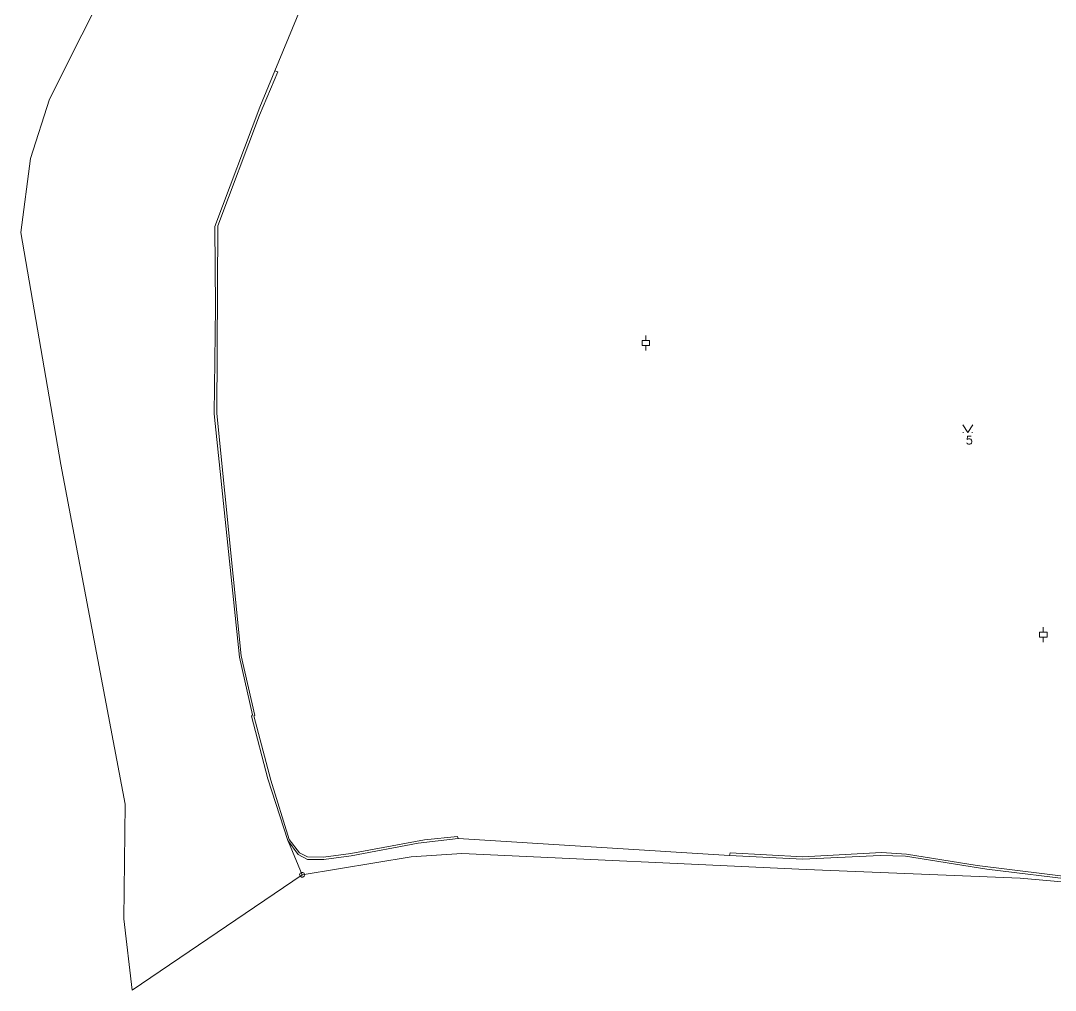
# Model space of a CAD drawing. Extents: x -443817 to 3, y -1171930 to -442383.
# Drawn here: x -443816.7 to -443610, y -1170782.2 to -1170588.4 of the extents above; entities that cross this region are included whole.
import ezdxf
from ezdxf.enums import TextEntityAlignment as Align

# ---------------------------------------------------------------- set-up
doc = ezdxf.new("R2010")
doc.units = 0
doc.header["$LTSCALE"] = 0.5
for name, color, linetype, lineweight in [('KATUZ', 7, 'Continuous', 0), ('KLADPAR', 7, 'Continuous', 0), ('ZAPPAR', 7, 'Continuous', 0), ('ZNACKY', 7, 'Continuous', 0), ('ZUOB', 7, 'Continuous', 0)]:
    doc.layers.add(name, color=color, linetype=linetype, lineweight=lineweight)
doc.styles.add('ROMANS', font='romans.shx', dxfattribs={"height": 0.2})

# ---------------------------------------------------------------- blocks, each defined once
blk = doc.blocks.new('$5')
at = {"color": 0}
blk.add_line((-0.12, 0), (0.12, 0), dxfattribs=at)
at = {"color": 0, "flags": 128}
blk.add_lwpolyline([(0.15, 0.48), (0.4, 0.3), (0.5, 0.01), (0.4, -0.28), (0.15, -0.46), (-0.16, -0.46), (-0.41, -0.28), (-0.51, 0.01), (-0.41, 0.3), (-0.16, 0.48), (0.15, 0.48)], dxfattribs=at)
blk = doc.blocks.new('$40')
at = {"color": 0}
for p, q in [((-0.95, 0), (-0.85, 0)), ((0.85, 0), (0.95, 0))]:
    blk.add_line(p, q, dxfattribs=at)
at = {"color": 0, "flags": 128}
blk.add_lwpolyline([(-1, 1.5), (0, 0), (1, 1.5)], dxfattribs=at)
blk = doc.blocks.new('$44')
at = {"color": 0}
blk.add_line((0, 2), (0, 3), dxfattribs=at)
at = {"color": 0, "flags": 128}
blk.add_lwpolyline([(0, 0), (0, 1), (-0.75, 1), (-0.75, 2), (0, 2), (0.75, 2), (0.75, 1), (0, 1)], dxfattribs=at)

msp = doc.modelspace()

# ---------------------------------------------------------------- linework, layer by layer
at = {"layer": 'KATUZ', "color": 7, "linetype": 'Continuous', "flags": 128}
for points in [[(-443794.45, -1170782.16), (-443796.1, -1170767.88), (-443795.85, -1170744.99), (-443808.71, -1170677.14), (-443816.71, -1170630.78), (-443814.76, -1170616), (-443810.97, -1170604.15), (-443791.55, -1170565.47), (-443769.77, -1170532), (-443739.66, -1170498.49), (-443701.79, -1170468.69), (-443467.57, -1170261.52), (-443245.25, -1170064.11), (-443171.5, -1169998.33), (-442994.44, -1169842.64), (-442982.48, -1169816.46), (-442961.86, -1169771.31), (-442948.83, -1169742.79), (-442766.04, -1169287.74)], [(-443601.16, -1170761.13), (-443616.98, -1170759.79), (-443659.76, -1170758.02), (-443728.59, -1170754.85), (-443738.7, -1170755.51), (-443760.47, -1170759.09), (-443794.45, -1170782.16)]]:
    msp.add_lwpolyline(points, dxfattribs=at)
at = {"layer": 'KLADPAR', "color": 7, "linetype": 'Continuous', "flags": 128}
for points in [[(-443758.1, -1170579.4), (-443765.92, -1170598.45), (-443768.92, -1170605.72), (-443777.9, -1170629.56), (-443777.77, -1170645.66), (-443778.04, -1170666.99), (-443773.01, -1170715.61), (-443770.38, -1170727.15), (-443770.58, -1170727.37), (-443767.35, -1170739.9), (-443763.31, -1170752.22), (-443763.21, -1170752.53), (-443760.47, -1170759.09), (-443794.45, -1170782.16), (-443796.1, -1170767.88), (-443795.85, -1170744.99), (-443808.71, -1170677.14), (-443816.71, -1170630.78), (-443814.76, -1170616), (-443810.97, -1170604.15), (-443791.55, -1170565.47)], [(-443601.16, -1170761.13), (-443616.98, -1170759.79), (-443659.76, -1170758.02), (-443728.59, -1170754.85), (-443738.7, -1170755.51), (-443760.47, -1170759.09), (-443763.21, -1170752.53), (-443763.31, -1170752.22), (-443767.35, -1170739.9), (-443770.58, -1170727.37), (-443770.38, -1170727.15), (-443773.01, -1170715.61), (-443778.04, -1170666.99), (-443777.77, -1170645.66), (-443777.9, -1170629.56), (-443768.92, -1170605.72), (-443765.92, -1170598.45), (-443758.1, -1170579.4)]]:
    msp.add_lwpolyline(points, dxfattribs=at)
at = {"layer": 'ZAPPAR', "color": 7, "linetype": 'Continuous', "flags": 128}
for points in [[(-443765.92, -1170598.45), (-443765.34, -1170598.69), (-443768.97, -1170607.32), (-443777.34, -1170629.4), (-443777.52, -1170666.91), (-443772.68, -1170715.34), (-443769.89, -1170727.24), (-443770.13, -1170727.3), (-443766.74, -1170740.2), (-443763.07, -1170752.05), (-443761.01, -1170754.69), (-443759.43, -1170755.5), (-443756.2, -1170755.58), (-443750.76, -1170754.85), (-443736.01, -1170752.12), (-443729.4, -1170751.44), (-443729.31, -1170751.82)], [(-443763.31, -1170752.22), (-443761.26, -1170755.04), (-443759.43, -1170756.05), (-443756.13, -1170756.03), (-443750.65, -1170755.29), (-443737.26, -1170752.75), (-443729.31, -1170751.82), (-443675.07, -1170755.23), (-443674.97, -1170754.7), (-443660.44, -1170755.49), (-443644.72, -1170754.65), (-443639.69, -1170754.93), (-443625.59, -1170757.24), (-443604.63, -1170759.82)], [(-443540.92, -1170766.42), (-443546.97, -1170763.94), (-443550.93, -1170763.4), (-443554.29, -1170763.35), (-443566.88, -1170765.33), (-443568.3, -1170765.8), (-443574.74, -1170765.41), (-443583.84, -1170763.09), (-443590.05, -1170759.3), (-443596.89, -1170758.51), (-443600.61, -1170760.25), (-443605.07, -1170760.21), (-443623.64, -1170757.94), (-443639.9, -1170755.33), (-443644.96, -1170755.2), (-443660.45, -1170755.95), (-443675.07, -1170755.23)]]:
    msp.add_lwpolyline(points, dxfattribs=at)
at = {"layer": 'ZUOB', "color": 7, "linetype": 'Continuous', "flags": 128}
for points in [[(-443794.45, -1170782.16), (-443796.1, -1170767.88), (-443795.85, -1170744.99), (-443808.71, -1170677.14), (-443816.71, -1170630.78), (-443814.76, -1170616), (-443810.97, -1170604.15), (-443791.55, -1170565.47), (-443769.77, -1170532), (-443739.66, -1170498.49), (-443701.79, -1170468.69), (-443467.57, -1170261.52), (-443245.25, -1170064.11), (-443171.5, -1169998.33), (-442994.44, -1169842.64)], [(-443601.16, -1170761.13), (-443616.98, -1170759.79), (-443659.76, -1170758.02), (-443728.59, -1170754.85), (-443738.7, -1170755.51), (-443760.47, -1170759.09), (-443794.45, -1170782.16)]]:
    msp.add_lwpolyline(points, dxfattribs=at)

# ---------------------------------------------------------------- block references
at = {"layer": 'KLADPAR', "color": 7, "linetype": 'Continuous'}
msp.add_blockref('$40', (-443627.47, -1170670.72), dxfattribs=at)
at = {"layer": 'ZNACKY', "color": 7, "linetype": 'Continuous'}
for name, p in [('$44', (-443691.8, -1170654.33)), ('$44', (-443612.37, -1170712.61)), ('$5', (-443760.47, -1170759.09))]:
    msp.add_blockref(name, p, dxfattribs=at)

# ---------------------------------------------------------------- texts
at = {"layer": 'KLADPAR', "color": 7, "linetype": 'Continuous', "style": 'ROMANS'}
msp.add_text('5', height=1.6, dxfattribs=at).set_placement((-443627.15, -1170671.46), align=Align.TOP_CENTER)

doc.saveas('drawing.dxf')
